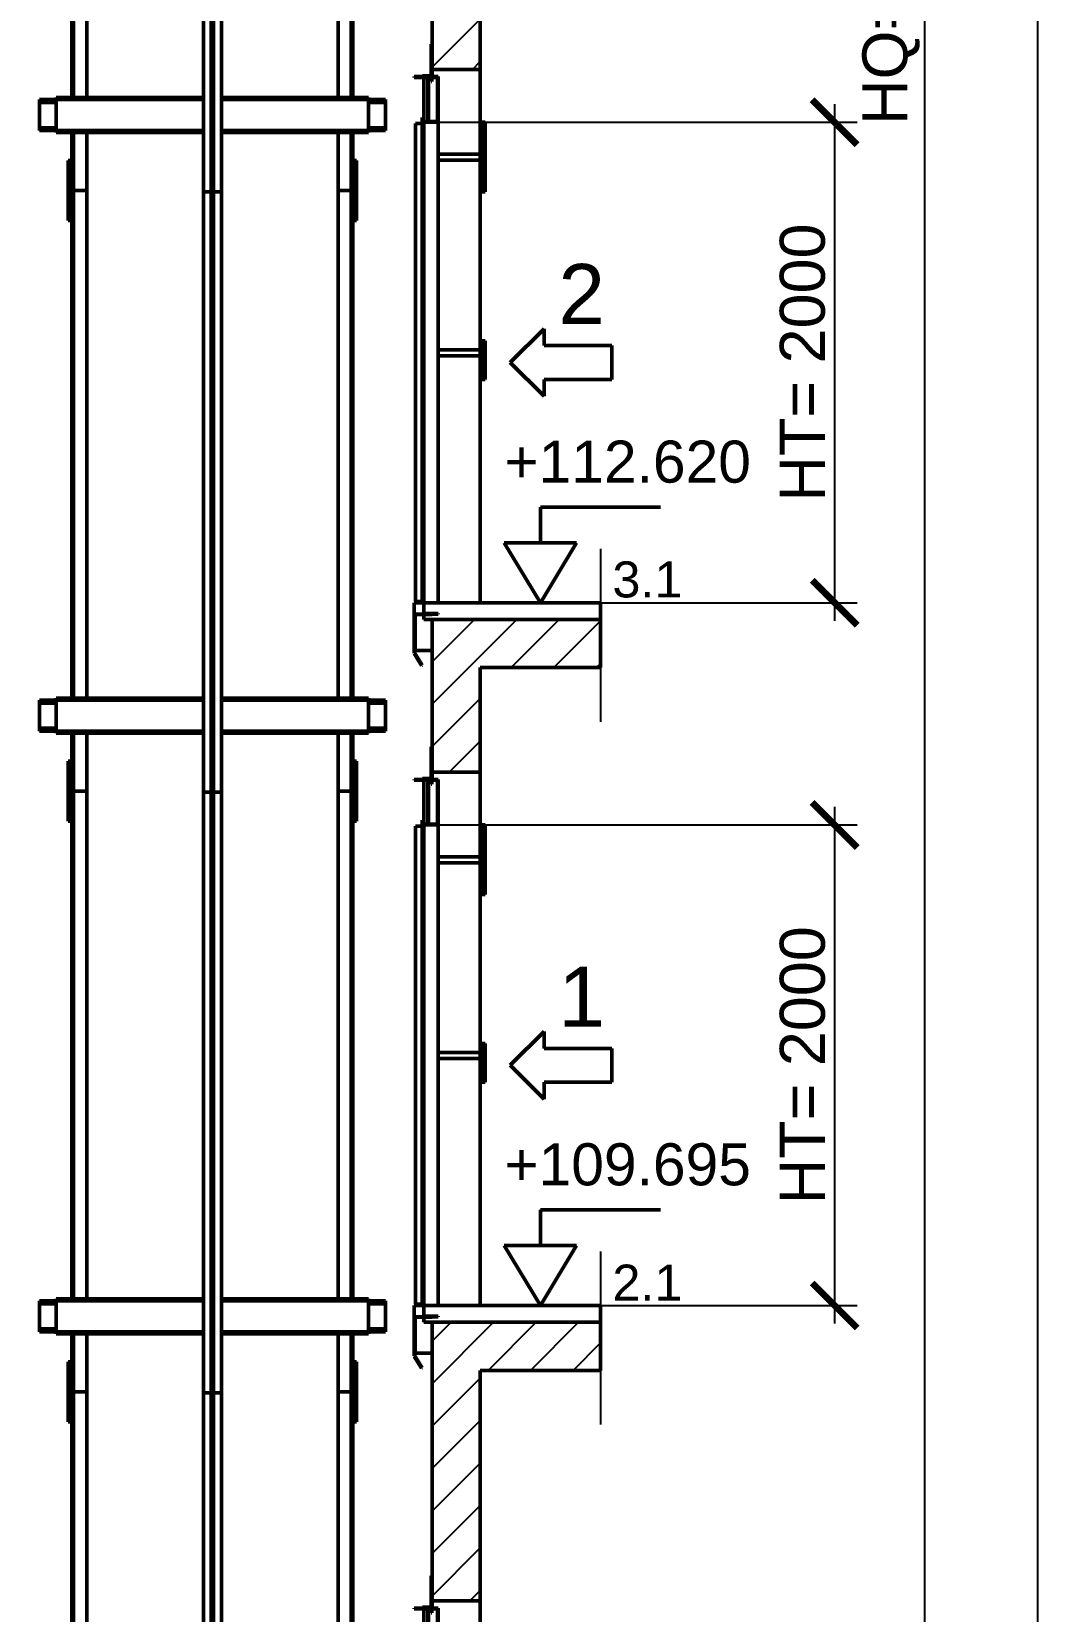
# Model space of a CAD drawing. Header units: millimetres. Extents: x -2854 to 202754, y -48725 to 27067.
# Drawn here: x 38312 to 42499, y 4903 to 11479 of the extents above; entities that cross this region are included whole.
import ezdxf

# ---------------------------------------------------------------- set-up
doc = ezdxf.new("R2010")
doc.units = ezdxf.units.MM
doc.linetypes.add('AM_ISO08W050', pattern=[18, 12, -1.5, 3, -1.5])
for name, color, linetype, lineweight in [('AM_0', 7, 'Continuous', 50), ('AM_5', 3, 'Continuous', 25), ('AM_8', 1, 'Continuous', 25), ('LDCar-AM_0', 7, 'Continuous', 50), ('LDCar-AM_4', 3, 'Continuous', 25), ('LDDoorFixingPoints-AM_0', 7, 'Continuous', 50), ('LDGuides-AM_0', 7, 'Continuous', 50), ('LDHallButton-AM_0', 7, 'Continuous', 50), ('LDRailBrackets-AM_0', 7, 'Continuous', 50), ('LDShaft-AM_0', 7, 'Continuous', 50), ('LDShaft-AM_5', 3, 'Continuous', 25), ('LDShaft-AM_7', 4, 'AM_ISO08W050', 25)]:
    doc.layers.add(name, color=color, linetype=linetype, lineweight=lineweight)
doc.layers.add('AM_VIEWS', color=1, linetype='Continuous', lineweight=25, plot=False)
doc.styles.add('LD', font='ARIALUNI.ttf')
doc.dimstyles.new('LIFT', dxfattribs={"dimtxt": 2.5, "dimasz": 2.5, "dimexe": 1.25, "dimexo": 0, "dimgap": 0.5, "dimtad": 1, "dimdec": 0, "dimzin": 1, "dimdsep": 46, "dimtxsty": 'LD', "dimblk": 'ARCHTICK', "dimcen": 0, "dimdle": 1, "dimclrd": 3, "dimclre": 3, "dimclrt": 4, "dimadec": 0, "dimazin": 0, "dimtp": 0.1, "dimtm": 0.1, "dimtfac": 0.71, "dimtdec": 0, "dimtix": 1, "dimtmove": 0, "dimatfit": 3, "dimfxl": 1, "dimtolj": 1, "dimarcsym": 0})

# ---------------------------------------------------------------- blocks, each defined once
blk = doc.blocks.new('LD_20260610085845_0000000C')
at = {"layer": 'LDShaft-AM_0'}
for p, q in [((0, 10525), (0, 9890)), ((200, 9890), (200, 10325)), ((0, 9890), (0, 9860)), ((0, 9890), (80, 9890)), ((80, 9890), (200, 9890)), ((200, 9537.5), (200, 9890)), ((25, 9537.5), (80, 9537.5)), ((80, 9537.5), (200, 9537.5)), ((200, 9512.5), (200, 9537.5)), ((80, 9512.5), (25, 9512.5)), ((200, 9512.5), (80, 9512.5)), ((200, 8722.5), (200, 9512.5)), ((25, 8722.5), (80, 8722.5)), ((80, 8697.5), (25, 8697.5)), ((80, 8722.5), (200, 8722.5)), ((200, 8697.5), (80, 8697.5)), ((200, 8697.5), (200, 8722.5)), ((200, 7670), (200, 8697.5)), ((80, 7600), (0, 7600)), ((0, 7600), (0, 6965)), ((200, 7600), (80, 7600)), ((700, 7600), (200, 7600)), ((700, 7400), (700, 7600)), ((200, 6965), (200, 7400)), ((200, 7400), (700, 7400)), ((0, 6965), (0, 6935)), ((0, 6965), (80, 6965)), ((80, 6965), (200, 6965)), ((200, 6612.5), (200, 6965)), ((25, 6612.5), (80, 6612.5)), ((80, 6587.5), (25, 6587.5)), ((80, 6612.5), (200, 6612.5)), ((200, 6587.5), (80, 6587.5)), ((200, 6587.5), (200, 6612.5)), ((200, 5797.5), (200, 6587.5)), ((25, 5797.5), (80, 5797.5)), ((80, 5797.5), (200, 5797.5)), ((200, 5772.5), (200, 5797.5)), ((80, 5772.5), (25, 5772.5)), ((200, 5772.5), (80, 5772.5)), ((200, 4745), (200, 5772.5)), ((80, 4675), (0, 4675)), ((0, 4675), (0, 3515)), ((200, 4675), (80, 4675)), ((700, 4675), (200, 4675)), ((700, 4475), (700, 4675)), ((200, 3515), (200, 4475)), ((200, 4475), (700, 4475)), ((0, 3515), (0, 3485)), ((0, 3515), (80, 3515)), ((80, 3515), (200, 3515)), ((200, 3162.5), (200, 3515))]:
    blk.add_line(p, q, dxfattribs=at)
blk = doc.blocks.new('LD_20260610085845_00000011')
at = {"layer": 'LDCar-AM_0'}
for p, q in [((-40, 2190), (-100, 2190)), ((-100, 2190), (-100, 2187)), ((-100, 2187), (-43, 2187)), ((-60, 2187), (-60, 2003)), ((-43, 2187), (-43, 2010)), ((-30, 2190), (-40, 2190)), ((-40, 2010), (-40, 2190)), ((-30, 2190), (-30, 2170)), ((0, 2190), (-30, 2190)), ((-27, 2170), (-27, 2187)), ((-27, 2187), (-3, 2187)), ((-3, 2187), (-3, 2003)), ((0, 2000), (0, 2190)), ((-30, 2170), (-27, 2170)), ((-66.5, 1995), (-95, 1995)), ((-95, 1995), (-95, 5)), ((-63.5, 2020), (-66.5, 2020)), ((-66.5, 2020), (-66.5, 2000)), ((-66.5, 2000), (0, 2000)), ((-66.5, 5), (-66.5, 1995)), ((-63.5, 2003), (-63.5, 2020)), ((-3, 2003), (-63.5, 2003)), ((-60, 2000), (-60, 0)), ((-43, 2010), (-40, 2010)), ((0, 0), (0, 2000)), ((-60, 0), (-100, 0)), ((-100, 0), (-100, -47.5)), ((-95, 5), (-66.5, 5)), ((-60, -44.5), (-60, 0)), ((-60, 0), (0, 0)), ((-100, -47.5), (-100, -210)), ((-97, -210), (-97, -47.5)), ((-97, -47.5), (-60, -47.5)), ((0, -44.5), (-60, -44.5)), ((-60, -47.5), (0, -47.5)), ((0, -47.5), (0, -44.5)), ((-100, -210), (-97, -210)), ((-97.2, -210.2), (-99.8, -211.8)), ((-99.8, -211.8), (-69.8, -260.8)), ((-67.2, -259.2), (-97.2, -210.2)), ((-69.8, -260.8), (-67.2, -259.2))]:
    blk.add_line(p, q, dxfattribs=at)
blk = doc.blocks.new('LD_20260610085845_00000013')
at = {"layer": 'LDDoorFixingPoints-AM_0'}
for p, q in [((-1, 35), (-5, 35)), ((-5, 35), (-5, -96)), ((-1, -100), (-1, 35)), ((-5, -96), (-41, -96)), ((-41, -96), (-41, -100)), ((-41, -100), (-1, -100))]:
    blk.add_line(p, q, dxfattribs=at)
blk = doc.blocks.new('LD_20260610085845_0000001B')
at = {"layer": 'LDShaft-AM_0'}
for p, q in [((0, 0), (-35, 0)), ((-35, 0), (-35, -1)), ((0, -1), (0, 0)), ((-71, -1), (-71, -151)), ((-35, -1), (-71, -1)), ((-35, -1), (0, -1)), ((0, -151), (0, -22.5)), ((-71, -151), (0, -151))]:
    blk.add_line(p, q, dxfattribs=at)
blk = doc.blocks.new('LD_20260610085845_0000001C')
at = {"layer": 'LDHallButton-AM_0'}
for p, q in [((5, 155), (0, 155)), ((0, 155), (0, 5)), ((18, 160), (5, 160)), ((5, 160), (5, 0)), ((5, 5), (5, 155)), ((21, 160), (18, 160)), ((21, 105), (21, 160)), ((20, 105), (21, 105)), ((20, 0), (20, 105)), ((21, 89.5), (20, 89.5)), ((20, 89.5), (20, 56.5)), ((21, 56.5), (21, 89.5)), ((0, 5), (5, 5)), ((5, 0), (18, 0)), ((18, 0), (20, 0)), ((20, 56.5), (21, 56.5))]:
    blk.add_line(p, q, dxfattribs=at)
blk = doc.blocks.new('LD_20260610085845_0000001D')
at = {"layer": 'LDCar-AM_0'}
for p, q in [((-40, 2190), (-100, 2190)), ((-100, 2190), (-100, 2187)), ((-100, 2187), (-43, 2187)), ((-60, 2187), (-60, 2003)), ((-43, 2187), (-43, 2010)), ((-30, 2190), (-40, 2190)), ((-40, 2010), (-40, 2190)), ((-30, 2190), (-30, 2170)), ((0, 2190), (-30, 2190)), ((-27, 2170), (-27, 2187)), ((-27, 2187), (-3, 2187)), ((-3, 2187), (-3, 2003)), ((0, 2000), (0, 2190)), ((-30, 2170), (-27, 2170)), ((-66.5, 1995), (-95, 1995)), ((-95, 1995), (-95, 5)), ((-63.5, 2020), (-66.5, 2020)), ((-66.5, 2020), (-66.5, 2000)), ((-66.5, 2000), (0, 2000)), ((-66.5, 5), (-66.5, 1995)), ((-63.5, 2003), (-63.5, 2020)), ((-3, 2003), (-63.5, 2003)), ((-60, 2000), (-60, 0)), ((-43, 2010), (-40, 2010)), ((0, 0), (0, 2000)), ((-60, 0), (-100, 0)), ((-100, 0), (-100, -47.5)), ((-95, 5), (-66.5, 5)), ((-60, -44.5), (-60, 0)), ((-60, 0), (0, 0)), ((-100, -47.5), (-100, -210)), ((-97, -210), (-97, -47.5)), ((-97, -47.5), (-60, -47.5)), ((0, -44.5), (-60, -44.5)), ((-60, -47.5), (0, -47.5)), ((0, -47.5), (0, -44.5)), ((-100, -210), (-97, -210)), ((-97.2, -210.2), (-99.8, -211.8)), ((-99.8, -211.8), (-69.8, -260.8)), ((-67.2, -259.2), (-97.2, -210.2)), ((-69.8, -260.8), (-67.2, -259.2))]:
    blk.add_line(p, q, dxfattribs=at)
blk = doc.blocks.new('LD_20260610085845_0000001F')
at = {"layer": 'LDDoorFixingPoints-AM_0'}
for p, q in [((-1, 35), (-5, 35)), ((-5, 35), (-5, -96)), ((-1, -100), (-1, 35)), ((-5, -96), (-41, -96)), ((-41, -96), (-41, -100)), ((-41, -100), (-1, -100))]:
    blk.add_line(p, q, dxfattribs=at)
blk = doc.blocks.new('LD_20260610085845_00000020')
at = {"layer": 'LDHallButton-AM_0'}
for p, q in [((5, 285), (0, 285)), ((0, 285), (0, 5)), ((18, 290), (5, 290)), ((5, 290), (5, 0)), ((5, 5), (5, 285)), ((21, 290), (18, 290)), ((21, 0), (21, 290)), ((0, 5), (5, 5)), ((5, 0), (18, 0)), ((18, 0), (21, 0))]:
    blk.add_line(p, q, dxfattribs=at)
blk = doc.blocks.new('LD_20260610085845_00000021')
at = {"layer": 'LDShaft-AM_0'}
for p, q in [((0, 0), (-35, 0)), ((-35, 0), (-35, -70)), ((80, 0), (0, 0)), ((200, 0), (80, 0)), ((700, 0), (200, 0)), ((700, -70), (700, 0)), ((-35, -70), (0, -70)), ((0, -70), (80, -70)), ((80, -70), (200, -70)), ((200, -70), (700, -70))]:
    blk.add_line(p, q, dxfattribs=at)
blk = doc.blocks.new('LD_ENTRY_FLOOR_R')
for p, q in [((0, 0), (-150, 250)), ((150, 250), (0, 0))]:
    blk.add_line(p, q)
at = {"layer": 'AM_0'}
for p, q in [((0, 397.7), (500, 397.7)), ((0, 250), (0, 397.7)), ((-150, 250), (150, 250))]:
    blk.add_line(p, q, dxfattribs=at)
blk = doc.blocks.new('LD_20260610085845_00000023')
at = {"layer": 'LDCar-AM_0'}
blk.add_blockref('LD_ENTRY_FLOOR_R', (0, 0), dxfattribs=at)
at = {"layer": 'LDCar-AM_0', "style": 'LD'}
blk.add_text('+112.620', height=175, dxfattribs=at).set_placement((-150, 500))
blk = doc.blocks.new('LD_ENTRY_R')
for p, q in [((0, 0), (140.6, 140.6)), ((140.6, 70.3), (140.6, 140.6)), ((140.6, 70.3), (422, 70.3)), ((422, -70.3), (422, 70.3)), ((0, 0), (140.6, -140.6)), ((140.6, -70.3), (422, -70.3)), ((140.6, -70.3), (140.6, -140.6))]:
    blk.add_line(p, q)
blk = doc.blocks.new('LD_20260610085845_00000024')
at = {"layer": 'LDCar-AM_0'}
blk.add_blockref('LD_ENTRY_R', (0, 0), dxfattribs=at)
at = {"layer": 'LDCar-AM_0', "style": 'LD'}
blk.add_text('2', height=250, dxfattribs=at).set_placement((200, 160))
blk = doc.blocks.new('LD_20260610085845_00000026')
at = {"layer": 'LDShaft-AM_0'}
for p, q in [((0, 0), (-35, 0)), ((-35, 0), (-35, -1)), ((0, -1), (0, 0)), ((-71, -1), (-71, -151)), ((-35, -1), (-71, -1)), ((-35, -1), (0, -1)), ((0, -151), (0, -22.5)), ((-71, -151), (0, -151))]:
    blk.add_line(p, q, dxfattribs=at)
blk = doc.blocks.new('LD_20260610085845_00000027')
at = {"layer": 'LDHallButton-AM_0'}
for p, q in [((5, 155), (0, 155)), ((0, 155), (0, 5)), ((18, 160), (5, 160)), ((5, 160), (5, 0)), ((5, 5), (5, 155)), ((21, 160), (18, 160)), ((21, 105), (21, 160)), ((20, 0), (20, 105)), ((20, 105), (21, 105)), ((21, 89.5), (20, 89.5)), ((20, 89.5), (20, 56.5)), ((21, 56.5), (21, 89.5)), ((0, 5), (5, 5)), ((5, 0), (18, 0)), ((18, 0), (20, 0)), ((20, 56.5), (21, 56.5))]:
    blk.add_line(p, q, dxfattribs=at)
blk = doc.blocks.new('LD_20260610085845_00000028')
at = {"layer": 'LDHallButton-AM_0'}
for p, q in [((5, 285), (0, 285)), ((0, 285), (0, 5)), ((18, 290), (5, 290)), ((5, 290), (5, 0)), ((5, 5), (5, 285)), ((21, 290), (18, 290)), ((21, 0), (21, 290)), ((0, 5), (5, 5)), ((5, 0), (18, 0)), ((18, 0), (21, 0))]:
    blk.add_line(p, q, dxfattribs=at)
blk = doc.blocks.new('LD_20260610085845_00000029')
at = {"layer": 'LDCar-AM_0'}
for p, q in [((-40, 2190), (-100, 2190)), ((-100, 2190), (-100, 2187)), ((-100, 2187), (-43, 2187)), ((-60, 2187), (-60, 2003)), ((-43, 2187), (-43, 2010)), ((-30, 2190), (-40, 2190)), ((-40, 2010), (-40, 2190)), ((-30, 2190), (-30, 2170)), ((0, 2190), (-30, 2190)), ((-27, 2170), (-27, 2187)), ((-27, 2187), (-3, 2187)), ((-3, 2187), (-3, 2003)), ((0, 2000), (0, 2190)), ((-30, 2170), (-27, 2170)), ((-66.5, 1995), (-95, 1995)), ((-95, 1995), (-95, 5)), ((-63.5, 2020), (-66.5, 2020)), ((-66.5, 2020), (-66.5, 2000)), ((-66.5, 2000), (0, 2000)), ((-66.5, 5), (-66.5, 1995)), ((-63.5, 2003), (-63.5, 2020)), ((-3, 2003), (-63.5, 2003)), ((-60, 2000), (-60, 0)), ((-43, 2010), (-40, 2010)), ((0, 0), (0, 2000)), ((-60, 0), (-100, 0)), ((-100, 0), (-100, -47.5)), ((-95, 5), (-66.5, 5)), ((-60, -44.5), (-60, 0)), ((-60, 0), (0, 0)), ((-100, -47.5), (-100, -210)), ((-97, -210), (-97, -47.5)), ((-97, -47.5), (-60, -47.5)), ((0, -44.5), (-60, -44.5)), ((-60, -47.5), (0, -47.5)), ((0, -47.5), (0, -44.5)), ((-100, -210), (-97, -210)), ((-97.2, -210.2), (-99.8, -211.8)), ((-99.8, -211.8), (-69.8, -260.8)), ((-67.2, -259.2), (-97.2, -210.2)), ((-69.8, -260.8), (-67.2, -259.2))]:
    blk.add_line(p, q, dxfattribs=at)
blk = doc.blocks.new('LD_20260610085845_0000002B')
at = {"layer": 'LDDoorFixingPoints-AM_0'}
for p, q in [((-1, 35), (-5, 35)), ((-5, 35), (-5, -96)), ((-1, -100), (-1, 35)), ((-5, -96), (-41, -96)), ((-41, -96), (-41, -100)), ((-41, -100), (-1, -100))]:
    blk.add_line(p, q, dxfattribs=at)
blk = doc.blocks.new('LD_20260610085845_0000002C')
at = {"layer": 'LDShaft-AM_0'}
for p, q in [((0, 0), (-35, 0)), ((-35, 0), (-35, -70)), ((80, 0), (0, 0)), ((200, 0), (80, 0)), ((700, 0), (200, 0)), ((700, -70), (700, 0)), ((-35, -70), (0, -70)), ((0, -70), (80, -70)), ((80, -70), (200, -70)), ((200, -70), (700, -70))]:
    blk.add_line(p, q, dxfattribs=at)
blk = doc.blocks.new('LD_20260610085845_0000002E')
at = {"layer": 'LDCar-AM_0'}
blk.add_blockref('LD_ENTRY_R', (0, 0), dxfattribs=at)
at = {"layer": 'LDCar-AM_0', "style": 'LD'}
blk.add_text('1', height=250, dxfattribs=at).set_placement((200, 160))
blk = doc.blocks.new('LD_20260610085845_0000002F')
at = {"layer": 'LDCar-AM_0'}
blk.add_blockref('LD_ENTRY_FLOOR_R', (0, 0), dxfattribs=at)
at = {"layer": 'LDCar-AM_0', "style": 'LD'}
blk.add_text('+109.695', height=175, dxfattribs=at).set_placement((-150, 500))
blk = doc.blocks.new('LD_20260610085845_00000061')
at = {"layer": 'LDShaft-AM_7'}
blk.add_line((0, -20061), (0, 4980), dxfattribs=at)
blk = doc.blocks.new('LD_20260610085845_00000066')
at = {"layer": 'LDGuides-AM_0'}
for p, q in [((-5, 1250), (-37.5, 1250)), ((-37.5, 1250), (-37.5, -1250)), ((-5, -1250), (-5, 1250)), ((5, 1250), (-5, 1250)), ((-5, 1250), (-5, -1250)), ((37.5, 1250), (5, 1250)), ((5, 1250), (5, -1250)), ((5, -1250), (5, 1250)), ((37.5, -1250), (37.5, 1250)), ((-37.5, -1250), (-5, -1250)), ((-5, -1250), (5, -1250)), ((5, -1250), (37.5, -1250))]:
    blk.add_line(p, q, dxfattribs=at)
blk = doc.blocks.new('LD_20260610085845_0000006F')
at = {"layer": 'LDGuides-AM_0'}
for p, q in [((-5, 1250), (-37.5, 1250)), ((-37.5, 1250), (-37.5, -1250)), ((5, 1250), (-5, 1250)), ((-5, 1250), (-5, -1250)), ((-5, -1250), (-5, 1250)), ((5, -1250), (5, 1250)), ((37.5, 1250), (5, 1250)), ((5, 1250), (5, -1250)), ((37.5, -1250), (37.5, 1250)), ((-37.5, -1250), (-5, -1250)), ((-5, -1250), (5, -1250)), ((5, -1250), (37.5, -1250))]:
    blk.add_line(p, q, dxfattribs=at)
blk = doc.blocks.new('LD_20260610085845_00000076')
at = {"layer": 'LDGuides-AM_0'}
for p, q in [((-5, 1250), (-37.5, 1250)), ((-37.5, 1250), (-37.5, -1250)), ((-5, -1250), (-5, 1250)), ((5, 1250), (-5, 1250)), ((-5, 1250), (-5, -1250)), ((37.5, 1250), (5, 1250)), ((5, 1250), (5, -1250)), ((5, -1250), (5, 1250)), ((37.5, -1250), (37.5, 1250)), ((-37.5, -1250), (-5, -1250)), ((-5, -1250), (5, -1250)), ((5, -1250), (37.5, -1250))]:
    blk.add_line(p, q, dxfattribs=at)
blk = doc.blocks.new('LD_20260610085845_00000078')
at = {"layer": 'LDGuides-AM_0'}
for p, q in [((-5, 927.5), (-37.5, 927.5)), ((-37.5, 927.5), (-37.5, -927.5)), ((5, 927.5), (-5, 927.5)), ((-5, 927.5), (-5, -927.5)), ((-5, -927.5), (-5, 927.5)), ((5, -927.5), (5, 927.5)), ((37.5, 927.5), (5, 927.5)), ((5, 927.5), (5, -927.5)), ((37.5, -927.5), (37.5, 927.5)), ((-37.5, -927.5), (-5, -927.5)), ((-5, -927.5), (5, -927.5)), ((5, -927.5), (37.5, -927.5))]:
    blk.add_line(p, q, dxfattribs=at)
blk = doc.blocks.new('LD_20260610085845_00000080')
at = {"layer": 'LDGuides-AM_0'}
for p, q in [((-24, 930), (-31, 930)), ((-31, 930), (-31, -930)), ((-24, -930), (-24, 930)), ((31, 930), (-24, 930)), ((-24, 930), (-24, -930)), ((31, -930), (31, 930)), ((-31, -930), (-24, -930)), ((-24, -930), (31, -930))]:
    blk.add_line(p, q, dxfattribs=at)
blk = doc.blocks.new('LD_20260610085845_00000081')
at = {"layer": 'AM_0'}
for p, q in [((0, 125), (-15, 125)), ((-15, 125), (-15, -125)), ((0, -125), (0, 125)), ((-15, -125), (0, -125))]:
    blk.add_line(p, q, dxfattribs=at)
blk = doc.blocks.new('LD_20260610085845_00000082')
at = {"layer": 'LDGuides-AM_0'}
for p, q in [((-24, 1250), (-31, 1250)), ((-31, 1250), (-31, -863.5)), ((-24, -863.5), (-24, 1250)), ((31, 1250), (-24, 1250)), ((-24, 1250), (-24, -863.5)), ((31, -863.5), (31, 1250)), ((-31, -1008.5), (-31, -1250)), ((-24, -1250), (-24, -1008.5)), ((-24, -1008.5), (-24, -1250)), ((31, -1250), (31, -1008.5)), ((-31, -1250), (-24, -1250)), ((-24, -1250), (31, -1250))]:
    blk.add_line(p, q, dxfattribs=at)
blk = doc.blocks.new('LD_20260610085845_00000083')
at = {"layer": 'AM_0'}
for p, q in [((0, 125), (-15, 125)), ((-15, 125), (-15, -125)), ((0, -125), (0, 125)), ((-15, -125), (0, -125))]:
    blk.add_line(p, q, dxfattribs=at)
blk = doc.blocks.new('LD_20260610085845_00000084')
at = {"layer": 'LDGuides-AM_0'}
for p, q in [((-24, 1250), (-31, 1250)), ((-31, 1250), (-31, -863.5)), ((31, 1250), (-24, 1250)), ((-24, 1250), (-24, -863.5)), ((-24, -863.5), (-24, 1250)), ((31, -863.5), (31, 1250)), ((-31, -1008.5), (-31, -1250)), ((-24, -1008.5), (-24, -1250)), ((-24, -1250), (-24, -1008.5)), ((31, -1250), (31, -1008.5)), ((-31, -1250), (-24, -1250)), ((-24, -1250), (31, -1250))]:
    blk.add_line(p, q, dxfattribs=at)
blk = doc.blocks.new('LD_20260610085845_00000088')
at = {"layer": 'LDGuides-AM_0'}
for p, q in [((-24, 1250), (-31, 1250)), ((-31, 1250), (-31, -863.5)), ((31, 1250), (-24, 1250)), ((-24, 1250), (-24, -863.5)), ((-24, -863.5), (-24, 1250)), ((31, -863.5), (31, 1250)), ((-31, -1008.5), (-31, -1250)), ((-24, -1008.5), (-24, -1250)), ((-24, -1250), (-24, -1008.5)), ((31, -1250), (31, -1008.5)), ((-31, -1250), (-24, -1250)), ((-24, -1250), (31, -1250))]:
    blk.add_line(p, q, dxfattribs=at)
blk = doc.blocks.new('LD_20260610085845_00000089')
at = {"layer": 'AM_0'}
for p, q in [((0, 125), (-15, 125)), ((-15, 125), (-15, -125)), ((0, -125), (0, 125)), ((-15, -125), (0, -125))]:
    blk.add_line(p, q, dxfattribs=at)
blk = doc.blocks.new('LD_20260610085845_0000009A')
at = {"layer": 'LDGuides-AM_0'}
for p, q in [((24, 1250), (-31, 1250)), ((-31, 1250), (-31, -863.5)), ((31, 1250), (24, 1250)), ((24, 1250), (24, -863.5)), ((24, -863.5), (24, 1250)), ((31, -863.5), (31, 1250)), ((-31, -1008.5), (-31, -1250)), ((24, -1008.5), (24, -1250)), ((24, -1250), (24, -1008.5)), ((31, -1250), (31, -1008.5)), ((-31, -1250), (24, -1250)), ((24, -1250), (31, -1250))]:
    blk.add_line(p, q, dxfattribs=at)
blk = doc.blocks.new('LD_20260610085845_0000009F')
at = {"layer": 'LDGuides-AM_0'}
for p, q in [((24, 930), (-31, 930)), ((-31, 930), (-31, -930)), ((31, 930), (24, 930)), ((24, 930), (24, -930)), ((24, -930), (24, 930)), ((31, -930), (31, 930)), ((-31, -930), (24, -930)), ((24, -930), (31, -930))]:
    blk.add_line(p, q, dxfattribs=at)
blk = doc.blocks.new('LD_20260610085845_000000A0')
at = {"layer": 'AM_0'}
for p, q in [((15, 125), (0, 125)), ((0, 125), (0, -125)), ((15, -125), (15, 125)), ((0, -125), (15, -125))]:
    blk.add_line(p, q, dxfattribs=at)
blk = doc.blocks.new('LD_20260610085845_000000A1')
at = {"layer": 'LDGuides-AM_0'}
for p, q in [((24, 1250), (-31, 1250)), ((-31, 1250), (-31, -863.5)), ((24, -863.5), (24, 1250)), ((31, 1250), (24, 1250)), ((24, 1250), (24, -863.5)), ((31, -863.5), (31, 1250)), ((-31, -1008.5), (-31, -1250)), ((24, -1250), (24, -1008.5)), ((24, -1008.5), (24, -1250)), ((31, -1250), (31, -1008.5)), ((-31, -1250), (24, -1250)), ((24, -1250), (31, -1250))]:
    blk.add_line(p, q, dxfattribs=at)
blk = doc.blocks.new('LD_20260610085845_000000A2')
at = {"layer": 'AM_0'}
for p, q in [((15, 125), (0, 125)), ((0, 125), (0, -125)), ((15, -125), (15, 125)), ((0, -125), (15, -125))]:
    blk.add_line(p, q, dxfattribs=at)
blk = doc.blocks.new('LD_20260610085845_000000A3')
at = {"layer": 'LDGuides-AM_0'}
for p, q in [((24, 1250), (-31, 1250)), ((-31, 1250), (-31, -863.5)), ((31, 1250), (24, 1250)), ((24, 1250), (24, -863.5)), ((24, -863.5), (24, 1250)), ((31, -863.5), (31, 1250)), ((-31, -1008.5), (-31, -1250)), ((24, -1008.5), (24, -1250)), ((24, -1250), (24, -1008.5)), ((31, -1250), (31, -1008.5)), ((-31, -1250), (24, -1250)), ((24, -1250), (31, -1250))]:
    blk.add_line(p, q, dxfattribs=at)
blk = doc.blocks.new('LD_20260610085845_000000A4')
at = {"layer": 'AM_0'}
for p, q in [((15, 125), (0, 125)), ((0, 125), (0, -125)), ((15, -125), (15, 125)), ((0, -125), (15, -125))]:
    blk.add_line(p, q, dxfattribs=at)
blk = doc.blocks.new('LD_20260610085845_000000A8')
at = {"layer": 'LDRailBrackets-AM_0'}
for p, q in [((-650, 72.5), (-650, 64.5)), ((-37.5, 72.5), (-650, 72.5)), ((650, 72.5), (37.5, 72.5)), ((650, 64.5), (650, 72.5)), ((-650, 64.5), (-720, 64.5)), ((-720, 64.5), (-720, 56.5)), ((-709, 56.5), (-720, 56.5)), ((-720, 56.5), (-720, 52.5)), ((-720, 52.5), (-709, 52.5)), ((-720, 52.5), (-720, -52.5)), ((-650, 56.5), (-709, 56.5)), ((-709, 56.5), (-709, 52.5)), ((-709, 52.5), (-709, 56.5)), ((-709, 52.5), (-650, 52.5)), ((-650, 64.5), (-650, -64.5)), ((-37.5, 64.5), (-650, 64.5)), ((650, 64.5), (37.5, 64.5)), ((650, -64.5), (650, 64.5)), ((720, 64.5), (650, 64.5)), ((709, 56.5), (650, 56.5)), ((650, 52.5), (709, 52.5)), ((709, 56.5), (709, 52.5)), ((720, 56.5), (709, 56.5)), ((709, 52.5), (709, 56.5)), ((709, 52.5), (720, 52.5)), ((720, 56.5), (720, 64.5)), ((720, 52.5), (720, 56.5)), ((720, -52.5), (720, 52.5)), ((-709, -52.5), (-720, -52.5)), ((-720, -52.5), (-720, -56.5)), ((-720, -56.5), (-720, -64.5)), ((-720, -56.5), (-709, -56.5)), ((-720, -64.5), (-650, -64.5)), ((-709, -56.5), (-709, -52.5)), ((-650, -52.5), (-709, -52.5)), ((-709, -52.5), (-709, -56.5)), ((-709, -56.5), (-650, -56.5)), ((-650, -64.5), (-37.5, -64.5)), ((-650, -64.5), (-650, -72.5)), ((37.5, -64.5), (650, -64.5)), ((709, -52.5), (650, -52.5)), ((650, -56.5), (709, -56.5)), ((650, -64.5), (720, -64.5)), ((650, -72.5), (650, -64.5)), ((709, -56.5), (709, -52.5)), ((709, -52.5), (709, -56.5)), ((720, -52.5), (709, -52.5)), ((709, -56.5), (720, -56.5)), ((720, -56.5), (720, -52.5)), ((720, -64.5), (720, -56.5)), ((-650, -72.5), (-37.5, -72.5)), ((37.5, -72.5), (650, -72.5))]:
    blk.add_line(p, q, dxfattribs=at)
blk = doc.blocks.new('LD_20260610085845_000000A9')
at = {"layer": 'LDRailBrackets-AM_0'}
for p, q in [((-650, 72.5), (-650, 64.5)), ((-37.5, 72.5), (-650, 72.5)), ((650, 72.5), (37.5, 72.5)), ((650, 64.5), (650, 72.5)), ((-650, 64.5), (-720, 64.5)), ((-720, 64.5), (-720, 56.5)), ((-709, 56.5), (-720, 56.5)), ((-720, 56.5), (-720, 52.5)), ((-720, 52.5), (-720, -52.5)), ((-720, 52.5), (-709, 52.5)), ((-709, 52.5), (-709, 56.5)), ((-650, 56.5), (-709, 56.5)), ((-709, 56.5), (-709, 52.5)), ((-709, 52.5), (-650, 52.5)), ((-650, 64.5), (-650, -64.5)), ((-37.5, 64.5), (-650, 64.5)), ((650, 64.5), (37.5, 64.5)), ((650, -64.5), (650, 64.5)), ((720, 64.5), (650, 64.5)), ((709, 56.5), (650, 56.5)), ((650, 52.5), (709, 52.5)), ((709, 56.5), (709, 52.5)), ((720, 56.5), (709, 56.5)), ((709, 52.5), (709, 56.5)), ((709, 52.5), (720, 52.5)), ((720, 56.5), (720, 64.5)), ((720, 52.5), (720, 56.5)), ((720, -52.5), (720, 52.5)), ((-709, -52.5), (-720, -52.5)), ((-720, -52.5), (-720, -56.5)), ((-720, -56.5), (-720, -64.5)), ((-720, -56.5), (-709, -56.5)), ((-720, -64.5), (-650, -64.5)), ((-709, -56.5), (-709, -52.5)), ((-650, -52.5), (-709, -52.5)), ((-709, -52.5), (-709, -56.5)), ((-709, -56.5), (-650, -56.5)), ((-650, -64.5), (-37.5, -64.5)), ((-650, -64.5), (-650, -72.5)), ((37.5, -64.5), (650, -64.5)), ((709, -52.5), (650, -52.5)), ((650, -56.5), (709, -56.5)), ((650, -64.5), (720, -64.5)), ((650, -72.5), (650, -64.5)), ((709, -52.5), (709, -56.5)), ((720, -52.5), (709, -52.5)), ((709, -56.5), (709, -52.5)), ((709, -56.5), (720, -56.5)), ((720, -56.5), (720, -52.5)), ((720, -64.5), (720, -56.5)), ((-650, -72.5), (-37.5, -72.5)), ((37.5, -72.5), (650, -72.5))]:
    blk.add_line(p, q, dxfattribs=at)
blk = doc.blocks.new('LD_20260610085845_000000AC')
at = {"layer": 'LDRailBrackets-AM_0'}
for p, q in [((-650, 72.5), (-650, 64.5)), ((-37.5, 72.5), (-650, 72.5)), ((650, 72.5), (37.5, 72.5)), ((650, 64.5), (650, 72.5)), ((-650, 64.5), (-720, 64.5)), ((-720, 64.5), (-720, 56.5)), ((-709, 56.5), (-720, 56.5)), ((-720, 56.5), (-720, 52.5)), ((-720, 52.5), (-720, -52.5)), ((-720, 52.5), (-709, 52.5)), ((-709, 52.5), (-709, 56.5)), ((-650, 56.5), (-709, 56.5)), ((-709, 56.5), (-709, 52.5)), ((-709, 52.5), (-650, 52.5)), ((-650, 64.5), (-650, -64.5)), ((-37.5, 64.5), (-650, 64.5)), ((650, 64.5), (37.5, 64.5)), ((650, -64.5), (650, 64.5)), ((720, 64.5), (650, 64.5)), ((709, 56.5), (650, 56.5)), ((650, 52.5), (709, 52.5)), ((709, 52.5), (709, 56.5)), ((709, 56.5), (709, 52.5)), ((720, 56.5), (709, 56.5)), ((709, 52.5), (720, 52.5)), ((720, 56.5), (720, 64.5)), ((720, 52.5), (720, 56.5)), ((720, -52.5), (720, 52.5)), ((-709, -52.5), (-720, -52.5)), ((-720, -52.5), (-720, -56.5)), ((-720, -56.5), (-720, -64.5)), ((-720, -56.5), (-709, -56.5)), ((-720, -64.5), (-650, -64.5)), ((-709, -56.5), (-709, -52.5)), ((-650, -52.5), (-709, -52.5)), ((-709, -52.5), (-709, -56.5)), ((-709, -56.5), (-650, -56.5)), ((-650, -64.5), (-37.5, -64.5)), ((-650, -64.5), (-650, -72.5)), ((37.5, -64.5), (650, -64.5)), ((709, -52.5), (650, -52.5)), ((650, -56.5), (709, -56.5)), ((650, -64.5), (720, -64.5)), ((650, -72.5), (650, -64.5)), ((709, -52.5), (709, -56.5)), ((720, -52.5), (709, -52.5)), ((709, -56.5), (709, -52.5)), ((709, -56.5), (720, -56.5)), ((720, -56.5), (720, -52.5)), ((720, -64.5), (720, -56.5)), ((-650, -72.5), (-37.5, -72.5)), ((37.5, -72.5), (650, -72.5))]:
    blk.add_line(p, q, dxfattribs=at)
blk = doc.blocks.new('LD_20260610085845_000000B8')
at = {"layer": 'AM_8'}
for p, q in [((0, 9899.5), (200, 10099.5)), ((167.3, 9890), (200, 9922.7)), ((0, 7247.8), (352.2, 7600)), ((0, 7424.6), (175.4, 7600)), ((328.9, 7400), (528.9, 7600)), ((505.7, 7400), (700, 7594.3)), ((682.5, 7400), (700, 7417.5)), ((0, 7071.1), (200, 7271.1)), ((70.7, 6965), (200, 7094.3)), ((0, 4419.4), (255.6, 4675)), ((0, 4596.2), (78.8, 4675)), ((232.4, 4475), (432.4, 4675)), ((409.1, 4475), (609.1, 4675)), ((585.9, 4475), (700, 4589.1)), ((0, 4242.6), (200, 4442.6)), ((0, 4065.9), (200, 4265.9)), ((0, 3889.1), (200, 4089.1)), ((0, 3712.3), (200, 3912.3)), ((0, 3535.5), (200, 3735.5)), ((156.2, 3515), (200, 3558.8))]:
    blk.add_line(p, q, dxfattribs=at)
blk = doc.blocks.new('_ArchTick')
at = {"color": 0, "linetype": 'ByBlock', "const_width": 0.15}
blk.add_lwpolyline([(-0.5, -0.5), (0.5, 0.5)], dxfattribs=at)
blk = doc.blocks.new('*D2800')
at = {"layer": 'AM_5', "color": 3, "lineweight": -2, "transparency": 16777216}
for p, q in [((35004.9, 1382.2), (35004.9, 24453.2)), ((39064.9, 24378.2), (34911.2, 24378.2)), ((39064.9, 1457.2), (34911.2, 1457.2))]:
    blk.add_line(p, q, dxfattribs=at)
at = {"layer": 'Defpoints', "color": 0, "transparency": 16777216}
for p in [(35004.9, 24378.2), (39064.9, 24378.2), (39064.9, 1457.2)]:
    blk.add_point(p, dxfattribs=at)
at = {"layer": 'AM_5', "color": 3, "lineweight": -2, "transparency": 16777216, "xscale": 187.5, "yscale": 187.5, "zscale": 187.5}
for p, rotation in [((35004.9, 24378.2), 90), ((35004.9, 1457.2), 270)]:
    blk.add_blockref('_ArchTick', p, dxfattribs=dict(at, rotation=rotation))
at = {"layer": 'AM_5', "color": 4, "transparency": 16777216, "insert": (34844.6, 12917.7), "char_height": 187.5, "attachment_point": 5, "rotation": 90, "style": 'LD'}
blk.add_mtext('\\A1;Car Guide rail track length (T75-3/B 75/62/10) = 22921', dxfattribs=at)
blk = doc.blocks.new('*D2808')
at = {"layer": 'Defpoints', "color": 0, "transparency": 16777216}
for p in [(40004.9, 8176.2), (41654.9, 8176.2), (40004.9, 6176.2)]:
    blk.add_point(p, dxfattribs=at)
at = {"layer": 'LDShaft-AM_5', "color": 3, "lineweight": -2, "transparency": 16777216}
for p, q in [((41654.9, 6101.2), (41654.9, 8251.2)), ((40004.9, 8176.2), (41748.7, 8176.2)), ((40004.9, 6176.2), (41748.7, 6176.2))]:
    blk.add_line(p, q, dxfattribs=at)
at = {"layer": 'LDShaft-AM_5', "color": 3, "lineweight": -2, "transparency": 16777216, "xscale": 187.5, "yscale": 187.5, "zscale": 187.5}
for p, rotation in [((41654.9, 8176.2), 90), ((41654.9, 6176.2), 270)]:
    blk.add_blockref('_ArchTick', p, dxfattribs=dict(at, rotation=rotation))
at = {"layer": 'LDShaft-AM_5', "color": 4, "transparency": 16777216, "insert": (41521.6, 7176.2), "char_height": 187.5, "attachment_point": 5, "rotation": 90, "style": 'LD'}
blk.add_mtext('\\A1;HT= 2000', dxfattribs=at)
blk = doc.blocks.new('*D2812')
at = {"layer": 'Defpoints', "color": 0, "transparency": 16777216}
for p in [(40004.9, 11101.2), (41654.9, 11101.2), (40004.9, 9101.2)]:
    blk.add_point(p, dxfattribs=at)
at = {"layer": 'LDShaft-AM_5', "color": 3, "lineweight": -2, "transparency": 16777216}
for p, q in [((41654.9, 9026.2), (41654.9, 11176.2)), ((40004.9, 11101.2), (41748.7, 11101.2)), ((40004.9, 9101.2), (41748.7, 9101.2))]:
    blk.add_line(p, q, dxfattribs=at)
at = {"layer": 'LDShaft-AM_5', "color": 3, "lineweight": -2, "transparency": 16777216, "xscale": 187.5, "yscale": 187.5, "zscale": 187.5}
for p, rotation in [((41654.9, 11101.2), 90), ((41654.9, 9101.2), 270)]:
    blk.add_blockref('_ArchTick', p, dxfattribs=dict(at, rotation=rotation))
at = {"layer": 'LDShaft-AM_5', "color": 4, "transparency": 16777216, "insert": (41521.6, 10101.2), "char_height": 187.5, "attachment_point": 5, "rotation": 90, "style": 'LD'}
blk.add_mtext('\\A1;HT= 2000', dxfattribs=at)
blk = doc.blocks.new('*D2818')
at = {"layer": 'AM_5', "color": 3, "lineweight": -2, "transparency": 16777216}
for p, q in [((35754.9, 1382.2), (35754.9, 24262.2)), ((39618.9, 24187.2), (35661.2, 24187.2)), ((39618.9, 1457.2), (35661.2, 1457.2))]:
    blk.add_line(p, q, dxfattribs=at)
at = {"layer": 'Defpoints', "color": 0, "transparency": 16777216}
for p in [(35754.9, 24187.2), (39618.9, 24187.2), (39618.9, 1457.2)]:
    blk.add_point(p, dxfattribs=at)
at = {"layer": 'AM_5', "color": 3, "lineweight": -2, "transparency": 16777216, "xscale": 187.5, "yscale": 187.5, "zscale": 187.5}
for p, rotation in [((35754.9, 24187.2), 90), ((35754.9, 1457.2), 270)]:
    blk.add_blockref('_ArchTick', p, dxfattribs=dict(at, rotation=rotation))
at = {"layer": 'AM_5', "color": 4, "transparency": 16777216, "insert": (35594.6, 12822.2), "char_height": 187.5, "attachment_point": 5, "rotation": 90, "style": 'LD'}
blk.add_mtext('\\A1;Counterweight Guide rail track length (T75-3/B 75/62/10) = 22730', dxfattribs=at)
blk = doc.blocks.new('*D2826')
at = {"layer": 'AM_5', "color": 3, "lineweight": -2, "transparency": 16777216}
for p, q in [((42029.9, 2651.2), (42029.9, 20876.2)), ((39979.9, 20801.2), (42123.7, 20801.2)), ((39979.9, 2726.2), (42123.7, 2726.2))]:
    blk.add_line(p, q, dxfattribs=at)
at = {"layer": 'Defpoints', "color": 0, "transparency": 16777216}
for p in [(39979.9, 20801.2), (42029.9, 20801.2), (39979.9, 2726.2)]:
    blk.add_point(p, dxfattribs=at)
at = {"layer": 'AM_5', "color": 3, "lineweight": -2, "transparency": 16777216, "xscale": 187.5, "yscale": 187.5, "zscale": 187.5}
for p, rotation in [((42029.9, 20801.2), 90), ((42029.9, 2726.2), 270)]:
    blk.add_blockref('_ArchTick', p, dxfattribs=dict(at, rotation=rotation))
at = {"layer": 'AM_5', "color": 4, "transparency": 16777216, "insert": (41889.7, 11763.7), "char_height": 187.5, "attachment_point": 5, "rotation": 90, "style": 'LD'}
blk.add_mtext('\\A1;HQ= 18075', dxfattribs=at)
blk = doc.blocks.new('LD_20260610085845_000000BB')
at = {"layer": 'LDCar-AM_4'}
for p, q in [((700, 7895), (700, 7175)), ((700, 4970), (700, 4250))]:
    blk.add_line(p, q, dxfattribs=at)

msp = doc.modelspace()

# ---------------------------------------------------------------- linework, layer by layer
at = {"layer": 'AM_VIEWS'}
msp.add_lwpolyline([(34404.9, 26947.2), (42498.7, 26947.2), (42498.7, -560.8), (34404.9, -560.8)], close=True, dxfattribs=at)

# ---------------------------------------------------------------- block references
for name, p in [('LD_20260610085845_00000061', (39064.9, 21067.2)), ('LD_20260610085845_0000000C', (39979.9, 1431.2)), ('LD_20260610085845_000000B8', (39979.9, 1431.2)), ('LD_20260610085845_000000BB', (39979.9, 1431.2)), ('LD_20260610085845_00000084', (38510.9, 12067.2)), ('LD_20260610085845_0000006F', (39064.9, 12062.2)), ('LD_20260610085845_0000009A', (39618.9, 12067.2)), ('LD_20260610085845_0000001F', (39979.9, 11391.2)), ('LD_20260610085845_0000001D', (40004.9, 9101.2)), ('LD_20260610085845_000000A8', (39064.9, 11131.2)), ('LD_20260610085845_00000020', (40179.9, 10811.2)), ('LD_20260610085845_00000089', (38479.9, 10817.2)), ('LD_20260610085845_000000A4', (39649.9, 10817.2)), ('LD_20260610085845_00000088', (38510.9, 9567.2)), ('LD_20260610085845_00000076', (39064.9, 9562.2)), ('LD_20260610085845_000000A3', (39618.9, 9567.2)), ('LD_20260610085845_00000024', (40304.9, 10101.2)), ('LD_20260610085845_0000001C', (40179.9, 10031.2)), ('LD_20260610085845_00000023', (40429.9, 9101.2)), ('LD_20260610085845_00000021', (39979.9, 9101.2)), ('LD_20260610085845_0000001B', (39979.9, 9053.7)), ('LD_20260610085845_000000AC', (39064.9, 8631.2)), ('LD_20260610085845_0000002B', (39979.9, 8466.2)), ('LD_20260610085845_00000083', (38479.9, 8317.2)), ('LD_20260610085845_000000A2', (39649.9, 8317.2)), ('LD_20260610085845_00000029', (40004.9, 6176.2)), ('LD_20260610085845_00000082', (38510.9, 7067.2)), ('LD_20260610085845_00000066', (39064.9, 7062.2)), ('LD_20260610085845_000000A1', (39618.9, 7067.2)), ('LD_20260610085845_00000028', (40179.9, 7886.2)), ('LD_20260610085845_0000002E', (40304.9, 7176.2)), ('LD_20260610085845_00000027', (40179.9, 7106.2)), ('LD_20260610085845_0000002F', (40429.9, 6176.2)), ('LD_20260610085845_000000A9', (39064.9, 6131.2)), ('LD_20260610085845_00000026', (39979.9, 6128.7)), ('LD_20260610085845_0000002C', (39979.9, 6176.2)), ('LD_20260610085845_00000081', (38479.9, 5817.2)), ('LD_20260610085845_000000A0', (39649.9, 5817.2)), ('LD_20260610085845_00000080', (38510.9, 4887.2)), ('LD_20260610085845_00000078', (39064.9, 4884.7)), ('LD_20260610085845_0000009F', (39618.9, 4887.2)), ('LD_20260610085845_00000013', (39979.9, 5016.2)), ('LD_20260610085845_00000011', (40004.9, 2726.2))]:
    msp.add_blockref(name, p)

# ---------------------------------------------------------------- texts
at = {"layer": 'LDShaft-AM_0', "char_height": 150, "attachment_point": 7, "style": 'LD'}
for s, insert in [('\\fArial Unicode MS|b0|i0;\\l\\C256;3.1', (40729.9, 9121.2)), ('\\fArial Unicode MS|b0|i0;\\l\\C256;2.1', (40729.9, 6196.2))]:
    msp.add_mtext(s, dxfattribs=dict(at, insert=insert))

# ---------------------------------------------------------------- dimensions: what is measured, and where the dimension line sits
at = {"layer": 'AM_5'}
for base, p1, p2, text, picture, middle in [((35004.9, 24378.2), (39064.9, 1457.2), (39064.9, 24378.2), 'Car Guide rail track length (T75-3/B 75/62/10) = <>', '*D2800', (34844.6, 12917.7)), ((35754.9, 24187.2), (39618.9, 1457.2), (39618.9, 24187.2), 'Counterweight Guide rail track length (T75-3/B 75/62/10) = <>', '*D2818', (35594.6, 12822.2)), ((42029.9, 20801.2), (39979.9, 2726.2), (39979.9, 20801.2), 'HQ= <>', '*D2826', (41889.7, 11763.7))]:
    dim = msp.add_linear_dim(base=base, p1=p1, p2=p2, angle=90, text=text, dimstyle='LIFT', override={"dimscale": 75, "dimtxt": 2.5, "dimtix": 1}, dxfattribs=at)
    dim.commit()
    dim.dimension.update_dxf_attribs({"geometry": picture, "text_midpoint": middle})
at = {"layer": 'LDShaft-AM_5'}
for base, p1, p2, picture, middle in [((41654.9, 11101.2), (40004.9, 9101.2), (40004.9, 11101.2), '*D2812', (41521.6, 10101.2)), ((41654.9, 8176.2), (40004.9, 6176.2), (40004.9, 8176.2), '*D2808', (41521.6, 7176.2))]:
    dim = msp.add_linear_dim(base=base, p1=p1, p2=p2, angle=90, text='HT= <>', dimstyle='LIFT', override={"dimscale": 75, "dimtxt": 2.5, "dimtix": 1}, dxfattribs=at)
    dim.commit()
    dim.dimension.update_dxf_attribs({"geometry": picture, "text_midpoint": middle})

doc.saveas('drawing.dxf')
